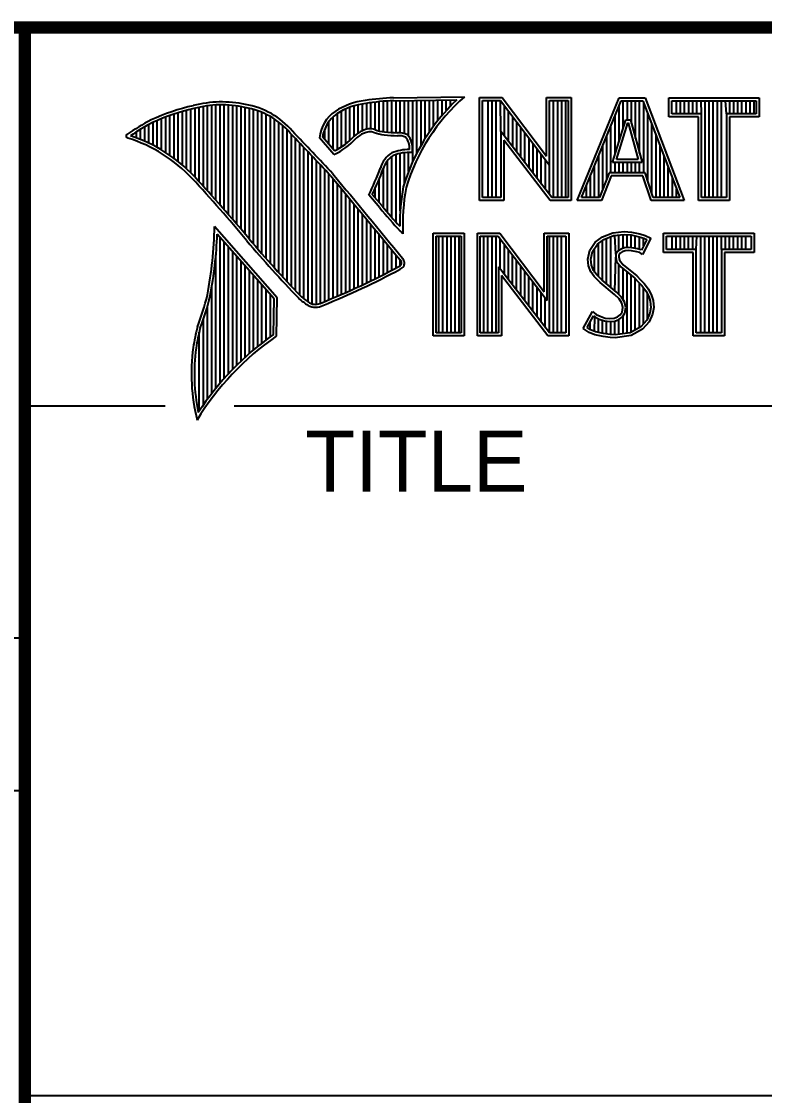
# Model space of a CAD drawing. Header units: inches. Extents: x 0 to 34, y 0 to 22.
# Drawn here: x 28.375 to 29.593, y 1.25 to 3.01 of the extents above; entities that cross this region are included whole.
import ezdxf

# ---------------------------------------------------------------- set-up
doc = ezdxf.new("R2010")
doc.units = ezdxf.units.IN
doc.header["$LTSCALE"] = 1.87
doc.header["$MEASUREMENT"] = 0
doc.layers.get('0').update_dxf_attribs({"linetype": 'CONTINUOUS'})
doc.styles.get("Standard").update_dxf_attribs({"font": 'txt', "width": 0.8})

msp = doc.modelspace()

# ---------------------------------------------------------------- linework, layer by layer
at = {"color": 2, "linetype": 'CONTINUOUS'}
for p, q in [((28.3793, 3.0003), (33.5093, 3.0003)), ((28.3793, 3.0003), (28.3793, 1.2503)), ((28.9844, 2.885), (29.1009, 2.8868)), ((28.6659, 2.7474), (28.6659, 2.8695)), ((28.6727, 2.7398), (28.6727, 2.8708)), ((28.6796, 2.7323), (28.6796, 2.8719)), ((28.6865, 2.7247), (28.6865, 2.8727)), ((28.6933, 2.717), (28.6933, 2.8732)), ((28.7002, 2.7092), (28.7002, 2.8734)), ((28.707, 2.7014), (28.707, 2.8733)), ((28.7139, 2.6936), (28.7139, 2.873)), ((28.7208, 2.6856), (28.7208, 2.8724)), ((28.7276, 2.6776), (28.7276, 2.8716)), ((28.7345, 2.6696), (28.7345, 2.8704)), ((28.7414, 2.6615), (28.7414, 2.869)), ((28.913, 2.8153), (28.913, 2.8696)), ((28.9198, 2.8223), (28.9198, 2.8719)), ((28.9267, 2.8275), (28.9267, 2.8737)), ((28.9336, 2.8311), (28.9336, 2.875)), ((28.9404, 2.8335), (28.9404, 2.8759)), ((28.9473, 2.834), (28.9473, 2.8769)), ((28.9542, 2.8327), (28.9542, 2.8778)), ((28.961, 2.8306), (28.961, 2.8785)), ((28.9679, 2.8292), (28.9679, 2.8791)), ((28.9747, 2.8285), (28.9747, 2.8796)), ((28.9816, 2.828), (28.9816, 2.88)), ((28.9845, 2.8802), (29.0882, 2.8817)), ((28.9885, 2.8278), (28.9885, 2.8802)), ((28.9953, 2.8276), (28.9953, 2.8803)), ((29.0022, 2.8263), (29.0022, 2.8804)), ((29.0091, 2.822), (29.0091, 2.8805)), ((29.0159, 2.7805), (29.0159, 2.8806)), ((29.0228, 2.7947), (29.0228, 2.8807)), ((29.0297, 2.8073), (29.0297, 2.8808)), ((29.0365, 2.8188), (29.0365, 2.881)), ((29.0434, 2.8293), (29.0434, 2.8811)), ((29.0502, 2.8389), (29.0502, 2.8812)), ((29.0571, 2.8479), (29.0571, 2.8813)), ((29.064, 2.8562), (29.064, 2.8814)), ((29.0708, 2.8641), (29.0708, 2.8815)), ((29.0777, 2.8714), (29.0777, 2.8816)), ((29.1256, 2.8852), (29.1624, 2.8852)), ((29.1256, 2.7166), (29.1256, 2.8852)), ((29.1305, 2.8804), (29.16, 2.8804)), ((29.1305, 2.7215), (29.1305, 2.8804)), ((29.1395, 2.7215), (29.1395, 2.8804)), ((29.1462, 2.7215), (29.1462, 2.8804)), ((29.1529, 2.7215), (29.1529, 2.8804)), ((29.1604, 2.8299), (29.1596, 2.8804)), ((29.16, 2.8804), (29.2402, 2.7746)), ((29.1624, 2.8852), (29.2354, 2.7891)), ((29.1663, 2.8222), (29.1663, 2.872)), ((29.2354, 2.8852), (29.2754, 2.8852)), ((29.2354, 2.7891), (29.2354, 2.8852)), ((29.2402, 2.8804), (29.2705, 2.8804)), ((29.2402, 2.7746), (29.2402, 2.8804)), ((29.2469, 2.7215), (29.2469, 2.8804)), ((29.2536, 2.7215), (29.2536, 2.8804)), ((29.2603, 2.7215), (29.2603, 2.8804)), ((29.267, 2.7215), (29.267, 2.8804)), ((29.2705, 2.8804), (29.2705, 2.7215)), ((29.2754, 2.8852), (29.2754, 2.7166)), ((29.2853, 2.7167), (29.3541, 2.8851)), ((29.2926, 2.7216), (29.3574, 2.8802)), ((29.3541, 2.8851), (29.3967, 2.8851)), ((29.3543, 2.8139), (29.3543, 2.8725)), ((29.3574, 2.8802), (29.3933, 2.8802)), ((29.361, 2.8356), (29.361, 2.8802)), ((29.3677, 2.8486), (29.3677, 2.8802)), ((29.3744, 2.8428), (29.3744, 2.8802)), ((29.3811, 2.8181), (29.3811, 2.8802)), ((29.3878, 2.7935), (29.3878, 2.8802)), ((29.3933, 2.8802), (29.4535, 2.7216)), ((29.3945, 2.7618), (29.3945, 2.877)), ((29.3967, 2.8851), (29.4606, 2.7167)), ((29.4357, 2.8851), (29.584, 2.8851)), ((29.4357, 2.8537), (29.4357, 2.8851)), ((29.4406, 2.8802), (29.5791, 2.8802)), ((29.4406, 2.8586), (29.4406, 2.8802)), ((29.4482, 2.8586), (29.4482, 2.8802)), ((29.4549, 2.8586), (29.4549, 2.8802)), ((29.4616, 2.8586), (29.4616, 2.8802)), ((29.4684, 2.8586), (29.4684, 2.8802)), ((29.4751, 2.8586), (29.4751, 2.8802)), ((29.4818, 2.8586), (29.4818, 2.8802)), ((29.4892, 2.8586), (29.4885, 2.8802)), ((29.4952, 2.7216), (29.4952, 2.8802)), ((29.5019, 2.7216), (29.5019, 2.8802)), ((29.5086, 2.7216), (29.5086, 2.8802)), ((29.5153, 2.7216), (29.5153, 2.8802)), ((29.522, 2.7216), (29.522, 2.8802)), ((29.5305, 2.8586), (29.5288, 2.8802)), ((29.5355, 2.8586), (29.5355, 2.8802)), ((29.5422, 2.8586), (29.5422, 2.8802)), ((29.5489, 2.8586), (29.5489, 2.8802)), ((29.5556, 2.8586), (29.5556, 2.8802)), ((29.5623, 2.8586), (29.5623, 2.8802)), ((29.569, 2.8586), (29.569, 2.8802)), ((29.5757, 2.8586), (29.5757, 2.8802)), ((29.5791, 2.8802), (29.5791, 2.8586)), ((29.584, 2.8851), (29.584, 2.8537)), ((28.6109, 2.7952), (28.6109, 2.8535)), ((28.6178, 2.7906), (28.6178, 2.856)), ((28.6247, 2.7856), (28.6247, 2.8584)), ((28.6315, 2.7803), (28.6315, 2.8606)), ((28.6384, 2.7747), (28.6384, 2.8626)), ((28.6453, 2.7685), (28.6453, 2.8645)), ((28.6521, 2.762), (28.6521, 2.8662)), ((28.659, 2.7548), (28.659, 2.8679)), ((28.7482, 2.6533), (28.7482, 2.8677)), ((28.7551, 2.6452), (28.7551, 2.8659)), ((28.762, 2.6372), (28.762, 2.8638)), ((28.7688, 2.6293), (28.7688, 2.8611)), ((28.7757, 2.6214), (28.7757, 2.858)), ((28.7826, 2.6137), (28.7826, 2.8543)), ((28.8855, 2.8005), (28.8855, 2.854)), ((28.8924, 2.8003), (28.8924, 2.8594)), ((28.8992, 2.8044), (28.8992, 2.8634)), ((28.9061, 2.8094), (28.9061, 2.8668)), ((29.173, 2.8135), (29.173, 2.8632)), ((29.1798, 2.8048), (29.1798, 2.8543)), ((29.3475, 2.7921), (29.3475, 2.8561)), ((29.4012, 2.7485), (29.4012, 2.8593)), ((29.4843, 2.8537), (29.4357, 2.8537)), ((29.4892, 2.8586), (29.4406, 2.8586)), ((29.4843, 2.7167), (29.4843, 2.8537)), ((29.4892, 2.7216), (29.4892, 2.8586)), ((29.5791, 2.8586), (29.5305, 2.8586)), ((29.5305, 2.8586), (29.5305, 2.7216)), ((29.584, 2.8537), (29.5354, 2.8537)), ((29.5354, 2.8537), (29.5354, 2.7167)), ((28.5766, 2.8137), (28.5766, 2.8374)), ((28.5835, 2.8105), (28.5835, 2.8412)), ((28.5904, 2.8071), (28.5904, 2.8449)), ((28.5972, 2.8034), (28.5972, 2.8479)), ((28.6041, 2.7994), (28.6041, 2.8508)), ((28.7894, 2.606), (28.7894, 2.8501)), ((28.7963, 2.5985), (28.7963, 2.8451)), ((28.8031, 2.591), (28.8031, 2.8394)), ((28.8718, 2.8167), (28.8718, 2.8343)), ((28.8786, 2.8086), (28.8786, 2.8464)), ((29.1865, 2.7961), (29.1865, 2.8455)), ((29.1932, 2.7873), (29.1932, 2.8367)), ((29.3408, 2.7618), (29.3408, 2.8396)), ((29.3434, 2.7787), (29.365, 2.8486)), ((29.35, 2.7836), (29.3686, 2.8438)), ((29.365, 2.8486), (29.3728, 2.8486)), ((29.3686, 2.8438), (29.3691, 2.8438)), ((29.3691, 2.8438), (29.3854, 2.7836)), ((29.3728, 2.8486), (29.3918, 2.7787)), ((29.4079, 2.7286), (29.4079, 2.8416)), ((28.556, 2.8217), (28.556, 2.8246)), ((28.5629, 2.8193), (28.5629, 2.8291)), ((28.5698, 2.8166), (28.5698, 2.8333)), ((28.81, 2.5836), (28.81, 2.8328)), ((28.8169, 2.5762), (28.8169, 2.8253)), ((28.8237, 2.569), (28.8237, 2.8181)), ((28.8865, 2.792), (28.8631, 2.8194)), ((28.8878, 2.7979), (28.8682, 2.8209)), ((29.2438, 2.7215), (29.1604, 2.8299)), ((29.1604, 2.8299), (29.1604, 2.7215)), ((29.1999, 2.7786), (29.1999, 2.8278)), ((29.2066, 2.7699), (29.2066, 2.819)), ((29.3341, 2.752), (29.3341, 2.8232)), ((29.4147, 2.7216), (29.4147, 2.8239)), ((28.8306, 2.5618), (28.8306, 2.8109)), ((28.8375, 2.5556), (28.8375, 2.8037)), ((29.2414, 2.7166), (29.1653, 2.8156)), ((29.1653, 2.8156), (29.1653, 2.7166)), ((29.2133, 2.7612), (29.2133, 2.8101)), ((29.22, 2.7525), (29.22, 2.8013)), ((29.3274, 2.7353), (29.3274, 2.8068)), ((29.4214, 2.7216), (29.4214, 2.8063)), ((28.8443, 2.5505), (28.8443, 2.7965)), ((28.8512, 2.5472), (28.8512, 2.7893)), ((28.8581, 2.5466), (28.8581, 2.782)), ((28.9747, 2.697), (28.9747, 2.7823)), ((28.9816, 2.689), (28.9816, 2.7889)), ((28.9885, 2.6813), (28.9885, 2.7921)), ((28.9953, 2.6998), (28.9953, 2.7939)), ((29.0022, 2.7448), (29.0022, 2.795)), ((29.0091, 2.7642), (29.0091, 2.7954)), ((29.2267, 2.7437), (29.2267, 2.7924)), ((29.2334, 2.735), (29.2334, 2.7836)), ((29.3207, 2.7216), (29.3207, 2.7904)), ((29.3854, 2.7836), (29.35, 2.7836)), ((29.4281, 2.7216), (29.4281, 2.7886)), ((28.8649, 2.5483), (28.8649, 2.7748)), ((28.8718, 2.5513), (28.8718, 2.7675)), ((28.9679, 2.7053), (28.9679, 2.7699)), ((29.2402, 2.7263), (29.2402, 2.7746)), ((29.314, 2.7216), (29.314, 2.774)), ((29.3918, 2.7787), (29.3434, 2.7787)), ((29.3475, 2.7618), (29.3475, 2.7787)), ((29.3543, 2.7618), (29.3543, 2.7787)), ((29.361, 2.7618), (29.361, 2.7787)), ((29.3677, 2.7618), (29.3677, 2.7787)), ((29.3744, 2.7618), (29.3744, 2.7787)), ((29.3811, 2.7618), (29.3811, 2.7787)), ((29.3878, 2.7618), (29.3878, 2.7787)), ((29.4348, 2.7216), (29.4348, 2.7709)), ((28.8786, 2.5541), (28.8786, 2.7602)), ((28.8855, 2.557), (28.8855, 2.7523)), ((28.961, 2.7133), (28.961, 2.7519)), ((29.3073, 2.7216), (29.3073, 2.7575)), ((29.3381, 2.7618), (29.3219, 2.7216)), ((29.3414, 2.7569), (29.3252, 2.7167)), ((29.3968, 2.7618), (29.3381, 2.7618)), ((29.3933, 2.7569), (29.3414, 2.7569)), ((29.4068, 2.7167), (29.3933, 2.7569)), ((29.4103, 2.7216), (29.3968, 2.7618)), ((29.4415, 2.7216), (29.4415, 2.7532)), ((28.8924, 2.5599), (28.8924, 2.744)), ((28.8992, 2.5628), (28.8992, 2.7357)), ((28.9542, 2.7212), (28.9542, 2.7362)), ((29.3006, 2.7216), (29.3006, 2.7411)), ((29.4482, 2.7216), (29.4482, 2.7355)), ((28.9061, 2.5659), (28.9061, 2.7274)), ((28.913, 2.5689), (28.913, 2.7191)), ((28.9198, 2.5721), (28.9198, 2.7107)), ((28.962, 2.7048), (28.9438, 2.7257)), ((28.9657, 2.7079), (28.9496, 2.7264)), ((29.1653, 2.7166), (29.1256, 2.7166)), ((29.1604, 2.7215), (29.1305, 2.7215)), ((29.2754, 2.7166), (29.2414, 2.7166)), ((29.2705, 2.7215), (29.2438, 2.7215)), ((29.3252, 2.7167), (29.2853, 2.7167)), ((29.3219, 2.7216), (29.2926, 2.7216)), ((29.4606, 2.7167), (29.4068, 2.7167)), ((29.4535, 2.7216), (29.4103, 2.7216)), ((29.5354, 2.7167), (29.4843, 2.7167)), ((29.5305, 2.7216), (29.4892, 2.7216)), ((28.9267, 2.5752), (28.9267, 2.7024)), ((28.9336, 2.5784), (28.9336, 2.6941)), ((28.9404, 2.5817), (28.9404, 2.6858)), ((28.9473, 2.585), (28.9473, 2.6775)), ((28.7934, 2.5573), (28.6909, 2.6738)), ((28.7886, 2.5555), (28.6954, 2.6613)), ((28.9542, 2.5884), (28.9542, 2.6692)), ((28.961, 2.5918), (28.961, 2.6609)), ((28.9997, 2.6619), (28.9953, 2.6667)), ((29.0492, 2.6631), (29.1, 2.6631)), ((29.0492, 2.4947), (29.0492, 2.6631)), ((29.0541, 2.6583), (29.0951, 2.6583)), ((29.0541, 2.4996), (29.0541, 2.6583)), ((29.0587, 2.4996), (29.0587, 2.6583)), ((29.0654, 2.4996), (29.0654, 2.6583)), ((29.0721, 2.4996), (29.0721, 2.6583)), ((29.0788, 2.4996), (29.0788, 2.6583)), ((29.0855, 2.4996), (29.0855, 2.6583)), ((29.0922, 2.4996), (29.0922, 2.6583)), ((29.0951, 2.6583), (29.0951, 2.4996)), ((29.1, 2.6631), (29.1, 2.4947)), ((29.1218, 2.6633), (29.1586, 2.6633)), ((29.1218, 2.4947), (29.1218, 2.6633)), ((29.1267, 2.6584), (29.1562, 2.6584)), ((29.1267, 2.4996), (29.1267, 2.6584)), ((29.1325, 2.4996), (29.1325, 2.6584)), ((29.1392, 2.4996), (29.1392, 2.6584)), ((29.1459, 2.4996), (29.1459, 2.6584)), ((29.1526, 2.4996), (29.1526, 2.6584)), ((29.1562, 2.6584), (29.2364, 2.5527)), ((29.1586, 2.6633), (29.2315, 2.5672)), ((29.2315, 2.6633), (29.2716, 2.6633)), ((29.2315, 2.5672), (29.2315, 2.6633)), ((29.2364, 2.6584), (29.2667, 2.6584)), ((29.2364, 2.5527), (29.2364, 2.6584)), ((29.2399, 2.4996), (29.2399, 2.6584)), ((29.2466, 2.4996), (29.2466, 2.6584)), ((29.2533, 2.4996), (29.2533, 2.6584)), ((29.26, 2.4996), (29.26, 2.6584)), ((29.2667, 2.6584), (29.2667, 2.4996)), ((29.2716, 2.6633), (29.2716, 2.4947)), ((29.3269, 2.6572), (29.3437, 2.6639)), ((29.3293, 2.6529), (29.3449, 2.6591)), ((29.3406, 2.5743), (29.3406, 2.6574)), ((29.3437, 2.6639), (29.3623, 2.6659)), ((29.3449, 2.6591), (29.3624, 2.661)), ((29.3491, 2.6288), (29.3473, 2.6594)), ((29.354, 2.635), (29.354, 2.6601)), ((29.3607, 2.6382), (29.3607, 2.6608)), ((29.3623, 2.6659), (29.3747, 2.665)), ((29.3624, 2.661), (29.374, 2.6602)), ((29.3674, 2.6394), (29.3674, 2.6607)), ((29.374, 2.6602), (29.387, 2.6574)), ((29.3741, 2.6393), (29.3741, 2.6602)), ((29.3747, 2.665), (29.3883, 2.6622)), ((29.3808, 2.6381), (29.3808, 2.6588)), ((29.387, 2.6574), (29.3949, 2.6547)), ((29.3883, 2.6622), (29.3967, 2.6593)), ((29.3967, 2.6593), (29.406, 2.6549)), ((29.4272, 2.6631), (29.5755, 2.6631)), ((29.4272, 2.6317), (29.4272, 2.6631)), ((29.432, 2.6583), (29.5706, 2.6583)), ((29.432, 2.6366), (29.432, 2.6583)), ((29.4412, 2.6366), (29.4412, 2.6583)), ((29.4479, 2.6366), (29.4479, 2.6583)), ((29.4547, 2.6366), (29.4547, 2.6583)), ((29.4614, 2.6366), (29.4614, 2.6583)), ((29.4681, 2.6366), (29.4681, 2.6583)), ((29.4748, 2.6366), (29.4748, 2.6583)), ((29.4807, 2.6366), (29.4815, 2.6583)), ((29.4882, 2.4996), (29.4882, 2.6583)), ((29.4949, 2.4996), (29.4949, 2.6583)), ((29.5016, 2.4996), (29.5016, 2.6583)), ((29.5083, 2.4996), (29.5083, 2.6583)), ((29.5151, 2.4996), (29.5151, 2.6583)), ((29.522, 2.6366), (29.5218, 2.6583)), ((29.5285, 2.6366), (29.5285, 2.6583)), ((29.5352, 2.6366), (29.5352, 2.6583)), ((29.5419, 2.6366), (29.5419, 2.6583)), ((29.5486, 2.6366), (29.5486, 2.6583)), ((29.5553, 2.6366), (29.5553, 2.6583)), ((29.562, 2.6366), (29.562, 2.6583)), ((29.5706, 2.6583), (29.5706, 2.6366)), ((29.5755, 2.6631), (29.5755, 2.6317)), ((28.7002, 2.4174), (28.7002, 2.6559)), ((28.707, 2.4253), (28.707, 2.6481)), ((28.7139, 2.4329), (28.7139, 2.6403)), ((28.9679, 2.5953), (28.9679, 2.6526)), ((28.9747, 2.5988), (28.9747, 2.6443)), ((29.1593, 2.6044), (29.1593, 2.6543)), ((29.1661, 2.5957), (29.1661, 2.6454)), ((29.3061, 2.6352), (29.315, 2.6485)), ((29.3107, 2.6333), (29.3186, 2.6451)), ((29.315, 2.6485), (29.3269, 2.6572)), ((29.3186, 2.6451), (29.3293, 2.6529)), ((29.3204, 2.5922), (29.3204, 2.6464)), ((29.3271, 2.5855), (29.3271, 2.6513)), ((29.3338, 2.5799), (29.3338, 2.6547)), ((29.3875, 2.6364), (29.3875, 2.6573)), ((29.3994, 2.6526), (29.3907, 2.6353)), ((29.406, 2.6549), (29.3927, 2.6283)), ((29.3942, 2.6423), (29.3942, 2.655)), ((29.3949, 2.6547), (29.3994, 2.6526)), ((28.6933, 2.4092), (28.6933, 2.6277)), ((28.7208, 2.4401), (28.7208, 2.6325)), ((28.7276, 2.447), (28.7276, 2.6247)), ((28.9816, 2.6024), (28.9816, 2.636)), ((28.9885, 2.606), (28.9885, 2.6277)), ((29.1728, 2.587), (29.1728, 2.6366)), ((29.1795, 2.5783), (29.1795, 2.6277)), ((29.3032, 2.6208), (29.3061, 2.6352)), ((29.3081, 2.6205), (29.3107, 2.6333)), ((29.3137, 2.5989), (29.3137, 2.6378)), ((29.3473, 2.5687), (29.3486, 2.6239)), ((29.3491, 2.6288), (29.3486, 2.6239)), ((29.3486, 2.6239), (29.3502, 2.6168)), ((29.3523, 2.6337), (29.3491, 2.6288)), ((29.3569, 2.6371), (29.3523, 2.6337)), ((29.3539, 2.6271), (29.3536, 2.6242)), ((29.3536, 2.6242), (29.3547, 2.619)), ((29.3559, 2.6303), (29.3539, 2.6271)), ((29.3591, 2.6326), (29.3559, 2.6303)), ((29.363, 2.6389), (29.3569, 2.6371)), ((29.364, 2.6341), (29.3591, 2.6326)), ((29.3691, 2.6395), (29.363, 2.6389)), ((29.3692, 2.6347), (29.364, 2.6341)), ((29.3753, 2.6392), (29.3691, 2.6395)), ((29.3747, 2.6344), (29.3692, 2.6347)), ((29.3834, 2.6326), (29.3747, 2.6344)), ((29.3846, 2.6374), (29.3753, 2.6392)), ((29.388, 2.6312), (29.3834, 2.6326)), ((29.3901, 2.6357), (29.3846, 2.6374)), ((29.3927, 2.6283), (29.388, 2.6312)), ((29.3907, 2.6353), (29.3901, 2.6357)), ((29.4758, 2.6317), (29.4272, 2.6317)), ((29.4807, 2.6366), (29.432, 2.6366)), ((29.4758, 2.4947), (29.4758, 2.6317)), ((29.4807, 2.4996), (29.4807, 2.6366)), ((29.5706, 2.6366), (29.522, 2.6366)), ((29.522, 2.6366), (29.522, 2.4996)), ((29.5755, 2.6317), (29.5268, 2.6317)), ((29.5268, 2.6317), (29.5268, 2.4947)), ((28.7345, 2.4537), (28.7345, 2.6169)), ((28.7414, 2.46), (28.7414, 2.6091)), ((28.9953, 2.6099), (28.9953, 2.6194)), ((29.24, 2.4996), (29.1566, 2.608)), ((29.1566, 2.608), (29.1566, 2.4996)), ((29.1862, 2.5695), (29.1862, 2.6189)), ((29.1929, 2.5608), (29.1929, 2.6101)), ((29.3043, 2.6098), (29.3032, 2.6208)), ((29.3081, 2.5999), (29.3043, 2.6098)), ((29.3091, 2.6109), (29.3081, 2.6205)), ((29.3124, 2.6022), (29.3091, 2.6109)), ((29.3502, 2.6168), (29.3573, 2.608)), ((29.354, 2.5624), (29.354, 2.6122)), ((29.3547, 2.619), (29.3608, 2.6115)), ((29.3573, 2.608), (29.3798, 2.5894)), ((29.3607, 2.5541), (29.3607, 2.6052)), ((29.3608, 2.6115), (29.3831, 2.593)), ((28.7482, 2.4662), (28.7482, 2.6013)), ((28.7551, 2.472), (28.7551, 2.5935)), ((29.2376, 2.4947), (29.1615, 2.5937)), ((29.1615, 2.5937), (29.1615, 2.4947)), ((29.1996, 2.5521), (29.1996, 2.6012)), ((29.2063, 2.5434), (29.2063, 2.5924)), ((29.3133, 2.5924), (29.3081, 2.5999)), ((29.3171, 2.5955), (29.3124, 2.6022)), ((29.3234, 2.5823), (29.3133, 2.5924)), ((29.3211, 2.5915), (29.3171, 2.5955)), ((29.3267, 2.5859), (29.3211, 2.5915)), ((29.3674, 2.4994), (29.3674, 2.5997)), ((29.3741, 2.5003), (29.3741, 2.5941)), ((29.3798, 2.5894), (29.3857, 2.5835)), ((29.3808, 2.5048), (29.3808, 2.5884)), ((29.3831, 2.593), (29.3892, 2.5869)), ((28.6865, 2.4005), (28.6865, 2.5745)), ((28.762, 2.4777), (28.762, 2.5857)), ((28.7688, 2.4831), (28.7688, 2.5779)), ((28.7757, 2.4884), (28.7757, 2.5701)), ((29.213, 2.5346), (29.213, 2.5835)), ((29.2197, 2.5259), (29.2197, 2.5747)), ((29.3466, 2.5629), (29.3234, 2.5823)), ((29.3499, 2.5665), (29.3267, 2.5859)), ((29.3857, 2.5835), (29.3916, 2.5773)), ((29.3875, 2.5074), (29.3875, 2.5816)), ((29.3892, 2.5869), (29.3953, 2.5805)), ((29.3916, 2.5773), (29.3981, 2.5689)), ((29.3942, 2.5148), (29.3942, 2.5739)), ((29.3953, 2.5805), (29.4022, 2.5715)), ((29.4022, 2.5715), (29.4074, 2.5611)), ((28.7826, 2.4934), (28.7826, 2.5623)), ((28.7875, 2.4969), (28.7886, 2.5555)), ((28.7923, 2.4943), (28.7934, 2.5573)), ((29.2265, 2.5172), (29.2265, 2.5658)), ((29.2332, 2.5085), (29.2332, 2.557)), ((29.3542, 2.5553), (29.3466, 2.5629)), ((29.358, 2.5584), (29.3499, 2.5665)), ((29.3585, 2.5484), (29.3542, 2.5553)), ((29.363, 2.5504), (29.358, 2.5584)), ((29.3981, 2.5689), (29.4029, 2.5593)), ((29.401, 2.5222), (29.401, 2.5632)), ((29.4029, 2.5593), (29.4052, 2.5518)), ((29.4052, 2.5518), (29.406, 2.5416)), ((29.4074, 2.5611), (29.4101, 2.5527)), ((29.4101, 2.5527), (29.4109, 2.5414)), ((28.6796, 2.3913), (28.6796, 2.5443)), ((29.2954, 2.507), (29.3104, 2.5348)), ((29.3104, 2.5348), (29.3168, 2.5301)), ((29.3605, 2.5411), (29.3585, 2.5484)), ((29.3591, 2.5339), (29.3605, 2.5411)), ((29.3655, 2.5413), (29.363, 2.5504)), ((29.3637, 2.5321), (29.3655, 2.5413)), ((29.406, 2.5416), (29.4045, 2.5318)), ((29.4109, 2.5414), (29.4092, 2.5304)), ((28.6727, 2.3817), (28.6727, 2.5223)), ((29.3018, 2.5086), (29.3121, 2.5275)), ((29.307, 2.505), (29.307, 2.5182)), ((29.3121, 2.5275), (29.3142, 2.526)), ((29.3137, 2.5019), (29.3142, 2.526)), ((29.3142, 2.526), (29.3213, 2.5224)), ((29.3168, 2.5301), (29.3232, 2.527)), ((29.3204, 2.5005), (29.3204, 2.5227)), ((29.3213, 2.5224), (29.3305, 2.5193)), ((29.3232, 2.527), (29.3316, 2.5241)), ((29.3271, 2.499), (29.3271, 2.5204)), ((29.3305, 2.5193), (29.339, 2.5183)), ((29.3316, 2.5241), (29.3391, 2.5232)), ((29.3338, 2.498), (29.3338, 2.5189)), ((29.339, 2.5183), (29.3472, 2.519)), ((29.3391, 2.5232), (29.346, 2.5238)), ((29.3406, 2.497), (29.3406, 2.5181)), ((29.346, 2.5238), (29.3513, 2.5258)), ((29.3472, 2.519), (29.3536, 2.5215)), ((29.3473, 2.4968), (29.3473, 2.519)), ((29.3513, 2.5258), (29.3562, 2.5293)), ((29.3536, 2.5215), (29.3598, 2.5258)), ((29.354, 2.4977), (29.354, 2.5216)), ((29.3562, 2.5293), (29.3591, 2.5339)), ((29.3598, 2.5258), (29.3637, 2.5321)), ((29.3607, 2.4985), (29.3607, 2.5265)), ((29.3995, 2.5207), (29.3896, 2.5097)), ((29.4037, 2.518), (29.3927, 2.5058)), ((29.4045, 2.5318), (29.3995, 2.5207)), ((29.4092, 2.5304), (29.4037, 2.518)), ((28.6659, 2.3715), (28.6659, 2.501)), ((29.0951, 2.4996), (29.0541, 2.4996)), ((29.1566, 2.4996), (29.1267, 2.4996)), ((29.2667, 2.4996), (29.24, 2.4996)), ((29.3049, 2.5006), (29.2954, 2.507)), ((29.3072, 2.5049), (29.3018, 2.5086)), ((29.3142, 2.4968), (29.3049, 2.5006)), ((29.3156, 2.5015), (29.3072, 2.5049)), ((29.3287, 2.4988), (29.3156, 2.5015)), ((29.3726, 2.5001), (29.3475, 2.4968)), ((29.3896, 2.5097), (29.3726, 2.5001)), ((29.3927, 2.5058), (29.3741, 2.4954)), ((29.522, 2.4996), (29.4807, 2.4996)), ((29.1, 2.4947), (29.0492, 2.4947)), ((29.1615, 2.4947), (29.1218, 2.4947)), ((29.2716, 2.4947), (29.2376, 2.4947)), ((29.3278, 2.4939), (29.3142, 2.4968)), ((29.3394, 2.4922), (29.3278, 2.4939)), ((29.3398, 2.4971), (29.3287, 2.4988)), ((29.3478, 2.4919), (29.3394, 2.4922)), ((29.3475, 2.4968), (29.3398, 2.4971)), ((29.3741, 2.4954), (29.3478, 2.4919)), ((29.5268, 2.4947), (29.4758, 2.4947)), ((28.38, 2.38), (28.61, 2.38)), ((28.7231, 2.38), (33.5, 2.38)), ((25.58, 2), (28.38, 2)), ((25.58, 1.75), (28.38, 1.75)), ((28.3793, 1.2503), (33.5093, 1.2503))]:
    msp.add_line(p, q, dxfattribs=at)
at = {"color": 7, "linetype": 'CONTINUOUS', "const_width": 0.02}
for points in [[(25.58, 3), (33.5, 3)], [(28.38, 3), (28.38, 0.5)]]:
    msp.add_lwpolyline(points, dxfattribs=at)
at = {"color": 2, "linetype": 'CONTINUOUS'}
for centre, radius, start, end in [((29.3103, 2.6468), 0.3185, 131.1194, 163.4134), ((28.7308, 2.5386), 0.3417, 102.6162, 114.8514), ((28.7025, 2.6998), 0.1784, 77.2812, 105.0674), ((28.7025, 2.6998), 0.1736, 77.2325, 105.1014), ((28.7213, 2.7479), 0.1227, 40.1648, 80.8423), ((28.7213, 2.7479), 0.1276, 40.2336, 80.7738), ((28.9506, 2.7677), 0.1134, 96.3007, 123.1683), ((28.9506, 2.7677), 0.1086, 96.2448, 123.1265), ((29.0012, 2.475), 0.4104, 92.3477, 98.8369), ((29.0012, 2.475), 0.4056, 92.3565, 98.8522), ((29.3103, 2.6468), 0.3233, 133.4016, 163.4573), ((28.7308, 2.5386), 0.3369, 102.5985, 114.8293), ((28.9233, 2.8131), 0.0605, 125.0326, 174.0473), ((28.9233, 2.8131), 0.0556, 125.1127, 171.9558), ((28.7753, 2.4938), 0.4018, 117.9346, 124.569), ((28.7753, 2.4938), 0.3969, 117.9533, 124.0367), ((28.9458, 2.807), 0.0271, 72.6167, 117.3893), ((28.5489, 2.822), 0.00299, 121.3524, 265.803), ((28.4751, 2.5845), 0.2458, 43.1667, 72.5704), ((28.4751, 2.5845), 0.2507, 43.1667, 71.8499), ((21.1581, -4.5074), 10.6031, 43.24659, 43.76754), ((21.1581, -4.5074), 10.6079, 43.24574, 43.76673), ((28.8427, 2.8903), 0.1076, 293.9922, 318.4433), ((28.8427, 2.8903), 0.1028, 295.9955, 318.5906), ((28.9521, 2.7868), 0.048, 112.9192, 132.2696), ((28.9521, 2.7868), 0.0432, 112.6635, 131.9293), ((28.9458, 2.807), 0.0222, 72.9386, 117.864), ((28.9776, 2.8958), 0.0722, 249.5553, 263.1674), ((28.9776, 2.8958), 0.0673, 249.4421, 263.134), ((28.9951, 3.0772), 0.2544, 264.112, 269.1019), ((28.9951, 3.0772), 0.2495, 264.1212, 269.0704), ((28.9924, 2.7937), 0.0341, 64.4657, 92.2507), ((28.9924, 2.7937), 0.0292, 66.3199, 92.502), ((28.9831, 2.8025), 0.0276, 355.2993, 40.45), ((28.9831, 2.8025), 0.0325, 347.1186, 42.4046), ((29.0102, 2.7231), 0.0771, 89.6555, 111.8728), ((29.0054, 2.7573), 0.0444, 122.696, 163.5009), ((29.0054, 2.7573), 0.0396, 123.3504, 163.7172), ((29.0102, 2.7231), 0.0723, 86.3771, 111.5055), ((28.547, 2.9226), 0.443, 333.6071, 339.8417), ((28.547, 2.9226), 0.4478, 334.0205, 339.8621), ((26.652, 0.9006), 2.7324, 39.9155, 42.7665), ((129.7875, 86.0025), 130.8121, 219.521915, 219.600266), ((129.7875, 86.0025), 130.8073, 219.521847, 219.600368), ((29.3273, 2.6768), 0.3327, 169.238, 180.3751), ((29.3273, 2.6768), 0.3279, 169.2806, 182.6074), ((29.5269, 3.164), 0.728, 219.1094, 223.0893), ((29.5269, 3.164), 0.7231, 219.1028, 222.5928), ((28.0416, 2.6849), 0.6494, 349.0855, 359.0208), ((28.0416, 2.6849), 0.6542, 349.0755, 357.9397), ((30.1411, 3.8249), 1.8249, 220.0426, 224.0118), ((30.1411, 3.8249), 1.8201, 220.0428, 224.0077), ((28.9714, 2.6031), 0.0338, 24.6833, 34.3208), ((28.389, 3.7322), 1.2758, 291.9868, 298.2489), ((28.9805, 2.6304), 0.0253, 299.2554, 311.2666), ((28.9805, 2.6304), 0.0301, 299.1713, 314.8064), ((28.9714, 2.6031), 0.0289, 26.3669, 33.8971), ((28.9692, 2.6145), 0.0281, 353.6896, 3.0529), ((28.9692, 2.6145), 0.033, 350.4808, 4.7809), ((28.389, 3.7322), 1.2806, 291.9989, 298.2507), ((28.2599, 2.6636), 0.4315, 339.0707, 346.3663), ((28.2599, 2.6636), 0.4364, 339.1089, 346.3814), ((28.9081, 2.6424), 0.1167, 227.0935, 236.9215), ((28.9081, 2.6424), 0.1118, 227.1594, 236.7882), ((28.8564, 2.568), 0.0263, 242.8488, 298.0515), ((28.8564, 2.568), 0.0215, 243.4895, 298.6992), ((29.0668, 2.4083), 0.4163, 165.9357, 170.6856), ((29.0668, 2.4083), 0.4115, 165.9758, 170.6758), ((29.0517, 2.1188), 0.4564, 124.643, 148.5565), ((29.0517, 2.1188), 0.4613, 124.9511, 147.0981), ((28.9728, 2.4332), 0.3197, 172.3562, 193.7958), ((28.9728, 2.4332), 0.3149, 172.369, 191.6868)]:
    msp.add_arc(centre, radius, start, end, dxfattribs=at)
at = {"color": 7, "linetype": 'CONTINUOUS'}
msp.add_arc((26.6525, 0.9011), 2.7269, 39.915, 42.7661, dxfattribs=at)

# ---------------------------------------------------------------- texts
at = {"color": 2, "linetype": 'CONTINUOUS'}
msp.add_text('TITLE', height=0.1, dxfattribs=at).set_placement((28.8397, 2.2397))

doc.saveas('drawing.dxf')
